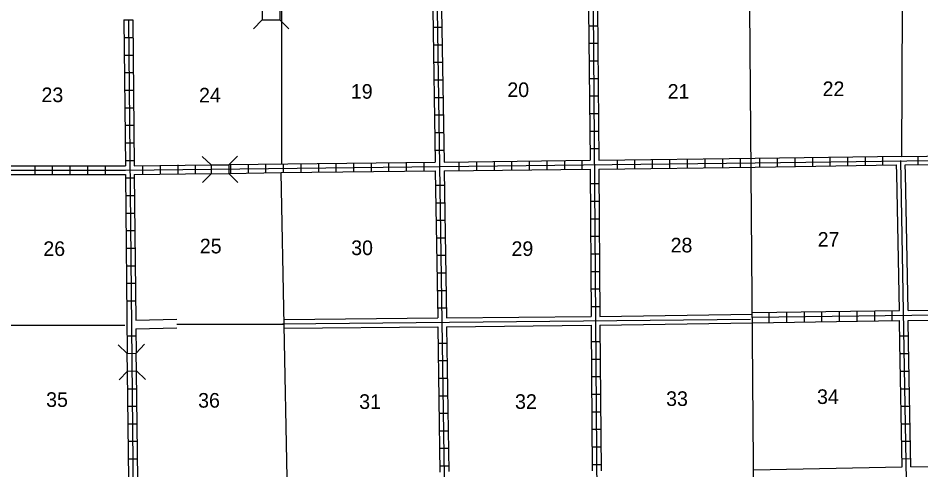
# Model space of a CAD drawing. Extents: x 1779480 to 2120476, y 15780189 to 16157104.
# Drawn here: x 1935209 to 1966042, y 15899003 to 15914452 of the extents above; entities that cross this region are included whole.
import ezdxf

# ---------------------------------------------------------------- set-up
doc = ezdxf.new("R2010")
doc.units = 0
for name, color, linetype in [('L10', 7, 'Continuous'), ('L13', 7, 'Continuous'), ('L14', 7, 'Continuous'), ('L18', 7, 'Continuous'), ('L4', 7, 'Continuous'), ('L8', 7, 'Continuous'), ('L9', 7, 'Continuous')]:
    doc.layers.add(name, color=color, linetype=linetype)

msp = doc.modelspace()

# ---------------------------------------------------------------- linework, layer by layer
at = {"layer": 'L10'}
for points in [[(1965307, 15904449), (1965213, 15909127)], [(1965608, 15904449), (1965514, 15909128)], [(1955075, 15904252), (1960287, 15904331)], [(1939235, 15904126), (1940635, 15904157)], [(1944293, 15904146), (1949541, 15904200)], [(1949842, 15904200), (1954784, 15904248)], [(1955075, 15903952), (1960291, 15904031)], [(1939235, 15903826), (1940635, 15903864)], [(1944299, 15903850), (1949541, 15903899)], [(1949842, 15903899), (1954784, 15903952)], [(1960318, 15899010), (1965397, 15899110)]]:
    msp.add_lwpolyline(points, dxfattribs=at)
at = {"layer": 'L13'}
for p, q in [((1944209, 15919708), (1944209, 15909475)), ((1934568, 15903952), (1938850, 15903952)), ((1940635, 15903984), (1944296, 15903984))]:
    msp.add_line(p, q, dxfattribs=at)
for points in [[(1965426, 15920024), (1965383, 15909722)], [(1944404, 15898734), (1944190, 15909167)]]:
    msp.add_lwpolyline(points, dxfattribs=at)
at = {"layer": 'L18'}
for p, q in [((1943549, 15914681), (1943549, 15914386)), ((1944151, 15914681), (1944151, 15914386)), ((1943549, 15914386), (1943248, 15914085)), ((1943549, 15914386), (1944151, 15914386)), ((1944151, 15914386), (1944452, 15914085)), ((1941806, 15909428), (1941500, 15909723)), ((1942408, 15909433), (1942699, 15909734)), ((1941806, 15909428), (1942408, 15909433)), ((1941806, 15909428), (1941806, 15909127)), ((1942408, 15909433), (1942408, 15909132)), ((1941806, 15909127), (1941505, 15908826)), ((1941806, 15909127), (1942408, 15909132)), ((1942408, 15909132), (1942709, 15908831)), ((1938939, 15902986), (1938633, 15903282)), ((1939240, 15902991), (1939531, 15903298)), ((1938939, 15902986), (1939240, 15902991)), ((1938950, 15902384), (1938939, 15902986)), ((1939251, 15902389), (1939240, 15902991)), ((1938950, 15902384), (1938660, 15902083)), ((1938950, 15902384), (1939251, 15902389)), ((1939251, 15902389), (1939557, 15902099))]:
    msp.add_line(p, q, dxfattribs=at)
at = {"layer": 'L4'}
msp.add_lwpolyline([(1960191, 15914819), (1960360, 15893598)], dxfattribs=at)
at = {"layer": 'L8'}
for p, q in [((1938823, 15914386), (1939124, 15914386)), ((1954705, 15914190), (1955006, 15914190)), ((1949383, 15914143), (1949684, 15914143)), ((1938834, 15913784), (1939135, 15913784)), ((1954705, 15913594), (1955006, 15913594)), ((1949394, 15913541), (1949689, 15913541)), ((1938834, 15913182), (1939135, 15913182)), ((1949399, 15912944), (1949700, 15912944)), ((1954716, 15912992), (1955017, 15912992)), ((1938839, 15912585), (1939140, 15912585)), ((1949409, 15912342), (1949710, 15912342)), ((1954716, 15912390), (1955017, 15912390)), ((1938850, 15911983), (1939151, 15911983)), ((1949415, 15911740), (1949716, 15911740)), ((1954726, 15911793), (1955022, 15911793)), ((1938860, 15911381), (1939156, 15911381)), ((1949425, 15911144), (1949726, 15911144)), ((1954726, 15911191), (1955022, 15911191)), ((1938860, 15910785), (1939156, 15910785)), ((1949430, 15910542), (1949731, 15910542)), ((1954731, 15910589), (1955032, 15910589)), ((1938866, 15910183), (1939166, 15910183)), ((1949452, 15909940), (1949747, 15909940)), ((1954731, 15909993), (1955032, 15909993)), ((1938876, 15909586), (1939177, 15909586)), ((1950872, 15909243), (1950872, 15909544)), ((1951474, 15909248), (1951474, 15909549)), ((1952076, 15909259), (1952076, 15909560)), ((1952672, 15909269), (1952672, 15909565)), ((1953274, 15909275), (1953274, 15909575)), ((1953876, 15909285), (1953876, 15909586)), ((1954473, 15909285), (1954473, 15909586)), ((1955677, 15909301), (1955677, 15909602)), ((1956273, 15909306), (1956273, 15909607)), ((1956875, 15909317), (1956875, 15909618)), ((1957472, 15909327), (1957472, 15909623)), ((1958074, 15909333), (1958074, 15909634)), ((1958676, 15909343), (1958676, 15909644)), ((1959272, 15909343), (1959272, 15909644)), ((1959874, 15909348), (1959874, 15909649)), ((1960534, 15909660), (1960534, 15909359)), ((1961131, 15909665), (1961131, 15909364)), ((1961733, 15909676), (1961733, 15909375)), ((1962334, 15909681), (1962334, 15909385)), ((1962931, 15909692), (1962931, 15909391)), ((1963533, 15909702), (1963533, 15909401)), ((1964135, 15909707), (1964135, 15909407)), ((1964731, 15909718), (1964731, 15909417)), ((1965930, 15909734), (1965930, 15909433)), ((1935793, 15909100), (1935793, 15909401)), ((1936389, 15909100), (1936389, 15909401)), ((1936991, 15909100), (1936991, 15909401)), ((1937593, 15909100), (1937593, 15909401)), ((1938190, 15909100), (1938190, 15909401)), ((1939473, 15909111), (1939473, 15909407)), ((1940075, 15909116), (1940075, 15909417)), ((1940676, 15909127), (1940676, 15909428)), ((1941273, 15909127), (1941273, 15909428)), ((1942477, 15909143), (1942477, 15909444)), ((1943074, 15909148), (1943074, 15909449)), ((1943675, 15909158), (1943675, 15909459)), ((1944275, 15909158), (1944275, 15909459)), ((1944874, 15909174), (1944874, 15909475)), ((1945476, 15909185), (1945476, 15909486)), ((1946072, 15909185), (1946072, 15909486)), ((1946674, 15909190), (1946674, 15909491)), ((1947276, 15909201), (1947276, 15909502)), ((1947873, 15909206), (1947873, 15909507)), ((1948475, 15909216), (1948475, 15909517)), ((1949077, 15909227), (1949077, 15909523)), ((1950275, 15909232), (1950275, 15909533)), ((1938876, 15908984), (1939177, 15908984)), ((1949467, 15908741), (1949768, 15908741)), ((1954742, 15908794), (1955043, 15908794)), ((1938881, 15908382), (1939182, 15908382)), ((1949473, 15908139), (1949774, 15908139)), ((1954747, 15908192), (1955048, 15908192)), ((1938892, 15907786), (1939193, 15907786)), ((1949483, 15907543), (1949784, 15907543)), ((1954747, 15907590), (1955048, 15907590)), ((1938897, 15907184), (1939198, 15907184)), ((1949489, 15906941), (1949790, 15906941)), ((1954758, 15906994), (1955059, 15906994)), ((1938897, 15906582), (1939198, 15906582)), ((1949499, 15906344), (1949800, 15906344)), ((1954758, 15906392), (1955059, 15906392)), ((1938908, 15905985), (1939209, 15905985)), ((1949510, 15905742), (1949805, 15905742)), ((1954768, 15905790), (1955064, 15905790)), ((1938918, 15905383), (1939214, 15905383)), ((1949515, 15905140), (1949816, 15905140)), ((1954774, 15905193), (1955075, 15905193)), ((1938918, 15904781), (1939214, 15904781)), ((1949526, 15904544), (1949826, 15904544)), ((1954774, 15904591), (1955075, 15904591)), ((1960851, 15904390), (1960851, 15904040)), ((1961447, 15904401), (1961447, 15904050)), ((1962049, 15904406), (1962049, 15904059)), ((1962651, 15904417), (1962651, 15904069)), ((1963248, 15904417), (1963248, 15904078)), ((1963850, 15904427), (1963850, 15904088)), ((1964452, 15904433), (1964452, 15904097)), ((1965048, 15904443), (1965048, 15904107)), ((1938934, 15903583), (1939235, 15903583)), ((1954784, 15903393), (1955085, 15903393)), ((1965316, 15903586), (1965617, 15903586)), ((1949541, 15903340), (1949842, 15903340)), ((1954790, 15902791), (1955090, 15902791)), ((1965323, 15902986), (1965624, 15902986)), ((1949552, 15902743), (1949848, 15902743)), ((1949557, 15902141), (1949858, 15902141)), ((1954790, 15902194), (1955090, 15902194)), ((1965333, 15902384), (1965634, 15902384)), ((1938950, 15901782), (1939251, 15901782)), ((1949573, 15901539), (1949869, 15901539)), ((1954800, 15901592), (1955101, 15901592)), ((1965349, 15901782), (1965650, 15901782)), ((1938961, 15901186), (1939256, 15901186)), ((1949584, 15900943), (1949885, 15900943)), ((1954800, 15900990), (1955101, 15900990)), ((1965360, 15901185), (1965655, 15901185)), ((1938961, 15900584), (1939256, 15900584)), ((1949589, 15900341), (1949890, 15900341)), ((1954805, 15900393), (1955106, 15900393)), ((1965365, 15900584), (1965666, 15900584)), ((1965381, 15899982), (1965682, 15899992)), ((1938966, 15899982), (1939267, 15899982)), ((1949599, 15899744), (1949900, 15899744)), ((1954805, 15899792), (1955106, 15899792)), ((1938976, 15899385), (1939277, 15899385)), ((1965391, 15899385), (1965692, 15899390)), ((1949610, 15899142), (1949906, 15899142)), ((1954816, 15899190), (1955117, 15899190))]:
    msp.add_line(p, q, dxfattribs=at)
for points in [[(1954848, 15914792), (1955006, 15893498)], [(1955001, 15914792), (1955043, 15909591)], [(1949372, 15914739), (1949457, 15909523)], [(1949526, 15914739), (1949842, 15893397)], [(1949673, 15914739), (1949758, 15909523)], [(1954684, 15914750), (1954742, 15909591)], [(1938823, 15914386), (1938876, 15909401)], [(1938976, 15914386), (1939182, 15893408)], [(1939124, 15914386), (1939177, 15909401)], [(1949758, 15909523), (1954742, 15909591)], [(1955043, 15909591), (1960381, 15909660)], [(1960381, 15909660), (1965384, 15909726)], [(1960381, 15909507), (1970735, 15909644)], [(1965655, 15892827), (1965360, 15909586)], [(1965383, 15909722), (1970576, 15909792)], [(1912994, 15909248), (1938876, 15909248)], [(1933908, 15909401), (1938876, 15909401)], [(1938876, 15909248), (1960381, 15909507)], [(1939177, 15909401), (1941791, 15909433)], [(1942408, 15909444), (1949457, 15909523)], [(1944190, 15909167), (1949457, 15909232)], [(1949457, 15909232), (1949541, 15904200)], [(1949758, 15909232), (1954742, 15909290)], [(1949758, 15909232), (1949842, 15904200)], [(1954742, 15909290), (1954784, 15904248)], [(1955043, 15909290), (1960381, 15909359)], [(1955043, 15909290), (1955075, 15904252)], [(1960381, 15909359), (1965207, 15909428)], [(1965508, 15909428), (1970576, 15909491)], [(1933908, 15909100), (1938876, 15909100)], [(1938876, 15909100), (1938939, 15902991)], [(1939177, 15909100), (1941806, 15909132)], [(1939177, 15909100), (1939235, 15904126)], [(1942408, 15909143), (1944190, 15909171)], [(1960281, 15904232), (1986648, 15904559)], [(1960281, 15904385), (1965307, 15904449)], [(1965608, 15904449), (1970555, 15904507)], [(1960291, 15904031), (1965307, 15904111)], [(1965321, 15903345), (1965307, 15904111)], [(1965608, 15904111), (1970555, 15904185)], [(1965622, 15903346), (1965608, 15904111)], [(1939235, 15903826), (1939240, 15903002)], [(1949541, 15903899), (1949615, 15898926)], [(1949842, 15903899), (1949916, 15898952)], [(1954784, 15903952), (1954816, 15898973)], [(1955075, 15903952), (1955117, 15898973)], [(1965397, 15899110), (1965321, 15903345)], [(1965698, 15899110), (1965622, 15903346)], [(1938939, 15902368), (1938983, 15898674)], [(1939240, 15902374), (1939284, 15898674)]]:
    msp.add_lwpolyline(points, dxfattribs=at)
at = {"layer": 'L9'}
for points in [[(1965213, 15909127), (1965207, 15909428)], [(1965514, 15909128), (1965508, 15909428)], [(1944240, 15904000), (1960217, 15904158)], [(1965698, 15899110), (1970682, 15899200)]]:
    msp.add_lwpolyline(points, dxfattribs=at)

# ---------------------------------------------------------------- texts
at = {"layer": 'L14'}
for s, p in [('23', (1936009, 15911577)), ('24', (1941389, 15911566)), ('19', (1946574, 15911693)), ('20', (1951917, 15911751)), ('21', (1957392, 15911693)), ('22', (1962683, 15911783)), ('27', (1962514, 15906634)), ('26', (1936072, 15906318)), ('25', (1941416, 15906407)), ('30', (1946585, 15906349)), ('29', (1952060, 15906318)), ('28', (1957493, 15906439)), ('35', (1936168, 15901159)), ('36', (1941358, 15901133)), ('31', (1946859, 15901090)), ('32', (1952181, 15901090)), ('33', (1957340, 15901191)), ('34', (1962493, 15901259))]:
    msp.add_text(s, height=500, rotation=360, dxfattribs=at).set_placement(p)

doc.saveas('drawing.dxf')
